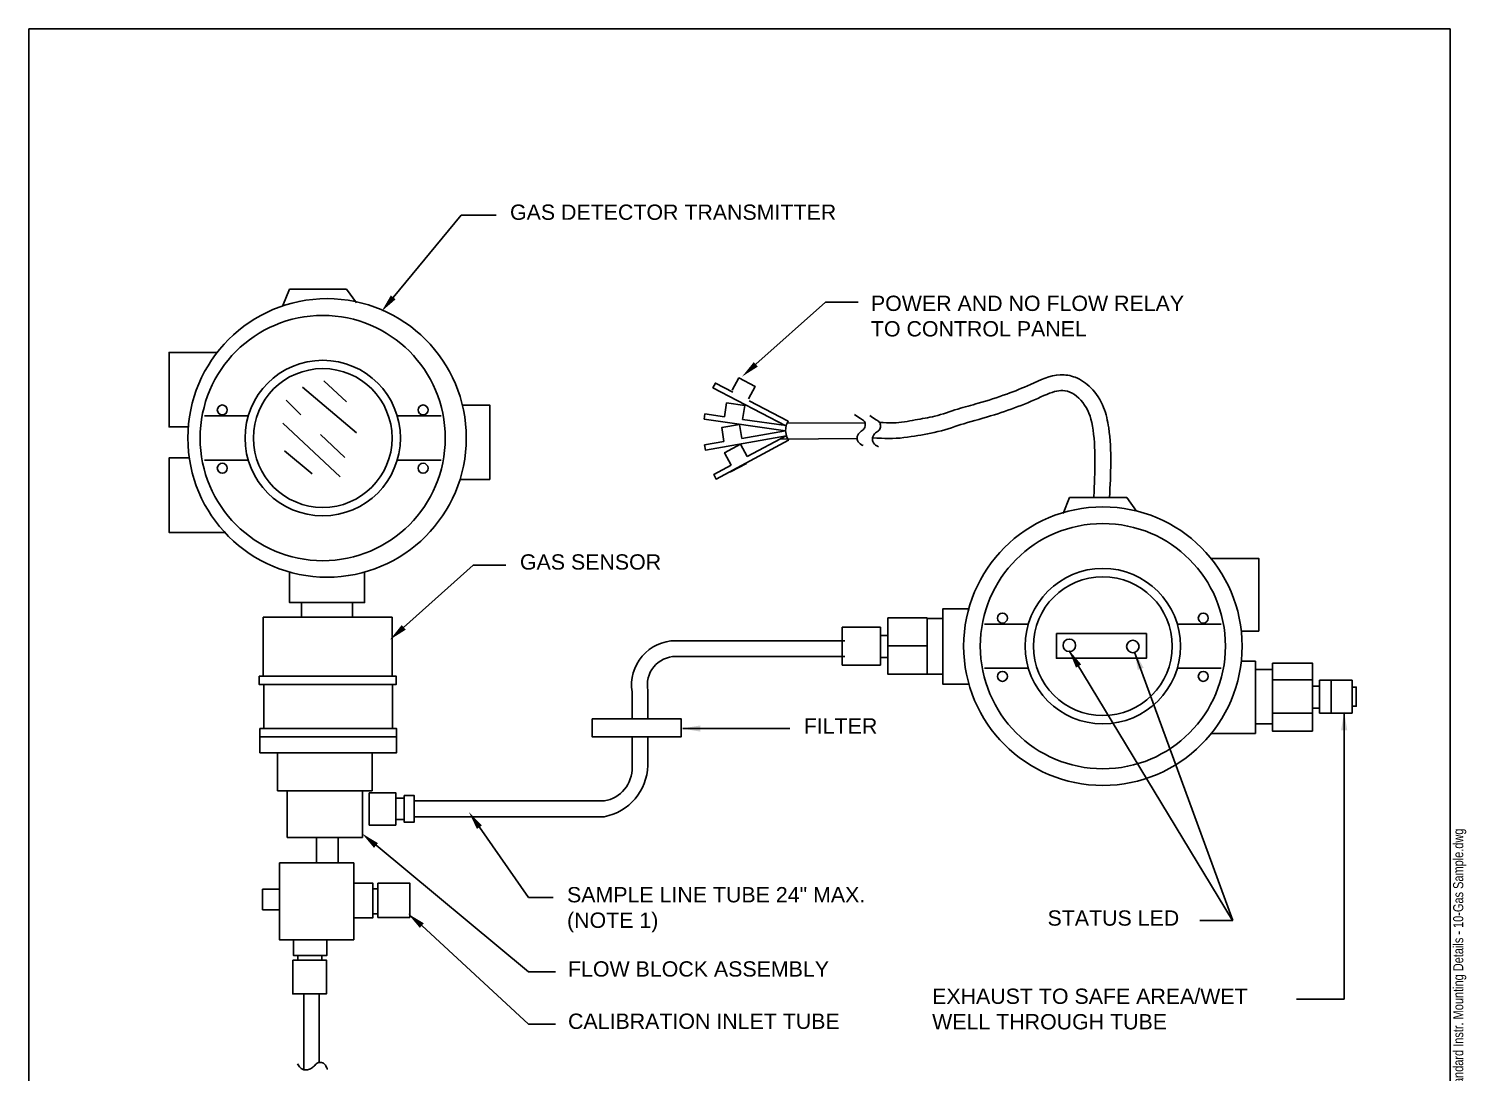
# Model space of a CAD drawing. Header units: millimetres. Extents: x 20 to 208, y 10 to 269.
# Drawn here: x 20 to 208.1, y 132.5 to 269 of the extents above; entities that cross this region are included whole.
import ezdxf

# ---------------------------------------------------------------- set-up
doc = ezdxf.new("R2010")
doc.units = ezdxf.units.MM
doc.header["$MEASUREMENT"] = 0
for name, color, linetype in [('BBATXT', 7, 'CONTINUOUS'), ('C-B-TITLE', 7, 'CONTINUOUS'), ('G-ANNO-SYMB', 5, 'CONTINUOUS')]:
    doc.layers.add(name, color=color, linetype=linetype)
doc.layers.add('N-ANNO-TEXT', color=2, linetype='CONTINUOUS', lineweight=25)
doc.layers.add('N-INST', color=4, linetype='CONTINUOUS', lineweight=25)
doc.styles.add('_CGS_2-5_NOTES', font='arial.ttf', dxfattribs={"height": 2.5})
doc.styles.add('FILENAME', font='ARIALN.TTF', dxfattribs={"width": 0.95, "height": 2.5})

# ---------------------------------------------------------------- blocks, each defined once
blk = doc.blocks.new('FILE NAME')
at = {"layer": 'C-B-TITLE', "insert": (360.99, 526.17), "char_height": 2.5, "attachment_point": 1, "style": 'FILENAME'}
blk.add_mtext('P:\\\\60318223\\\\500-Deliverables\\\\508-GIS-FIA-STD-CAD Final (Closeout) Issuance\\\\3 - SCIS Design Standards\\\\SCIS Design Standard Manual and Appendices Files\\\\Appendix D-6, A2463-10 Standard Instr. Mounting Details - 10-Gas Sample.dwg', dxfattribs=at)

msp = doc.modelspace()

# ---------------------------------------------------------------- linework, layer by layer
at = {"layer": 'G-ANNO-SYMB'}
for p, q in [((20, 269), (20, 10)), ((206, 269), (20, 269)), ((206, 10), (206, 269))]:
    msp.add_line(p, q, dxfattribs=at)
at = {"layer": 'N-ANNO-TEXT'}
for p, q in [((67.69, 233.86), (76.6, 244.6)), ((76.6, 244.6), (81.16, 244.6)), ((115.14, 225.11), (124.25, 233.24)), ((124.25, 233.24), (128.54, 233.24)), ((69.06, 190.7), (78.17, 198.84)), ((78.17, 198.84), (82.45, 198.84)), ((156.16, 187.63), (177.51, 152.35)), ((164.72, 187.47), (177.55, 152.35)), ((192.12, 179.58), (192.12, 142.09)), ((105.58, 177.46), (119.6, 177.46)), ((78.98, 164.57), (85.41, 155.38)), ((65.45, 162.2), (85.41, 145.67)), ((85.41, 155.38), (88.62, 155.38)), ((71.45, 151.72), (85.41, 138.82)), ((173.25, 152.35), (177.55, 152.35)), ((85.41, 145.67), (88.92, 145.67)), ((185.91, 142.09), (192.12, 142.09)), ((85.41, 138.82), (88.92, 138.82))]:
    msp.add_line(p, q, dxfattribs=at)
for points in [[(128.07, 218.54), (128.83, 218.03), (129.35, 217.65), (129.46, 217.19), (129.28, 216.66), (128.83, 216.28), (128.42, 215.69), (128.45, 215.16), (128.96, 214.59), (129.2, 214.48)], [(130.07, 218.4), (130.82, 217.89), (131.35, 217.51), (131.46, 217.05), (131.28, 216.52), (130.82, 216.14), (130.42, 215.55), (130.45, 215.01), (130.96, 214.45), (131.2, 214.34)], [(55.18, 133.61), (55.35, 133.34), (55.5, 133.16), (55.64, 133.03), (55.81, 132.91), (56.23, 132.84), (56.72, 132.91), (57.23, 133.23), (57.63, 133.61), (57.91, 133.79), (58.18, 133.8), (58.66, 133.62), (58.83, 133.44), (59.03, 133), (59.08, 132.88)]]:
    msp.add_spline(points, degree=3, dxfattribs=at)
for points in [[(67.38, 234.12), (66.16, 232.02), (68, 233.61)], [(114.88, 225.4), (113.35, 223.51), (115.41, 224.81)], [(68.8, 191), (67.27, 189.1), (69.33, 190.4)], [(157.04, 185.44), (157.73, 185.86), (156.12, 187.73)], [(165.13, 185.14), (165.89, 185.41), (164.7, 187.57)], [(191.73, 177.25), (192.54, 177.25), (192.14, 179.68)], [(107.9, 177.07), (107.9, 177.88), (105.47, 177.48)], [(78.65, 164.34), (77.6, 166.54), (79.3, 164.8)], [(65.18, 161.87), (63.62, 163.74), (65.7, 162.48)], [(71.18, 151.4), (69.62, 153.26), (71.7, 152)]]:
    msp.add_solid(points, dxfattribs=at)
at = {"layer": 'N-INST', "lineweight": -2}
for p, q in [((54.12, 234.93), (53.26, 232.79)), ((61.6, 234.93), (54.12, 234.93)), ((61.6, 234.93), (62.88, 233.14)), ((55.83, 222.12), (62.88, 216.14)), ((58.6, 222.97), (61.6, 220.2)), ((53.69, 220.41), (55.61, 218.49)), ((48.72, 218.36), (42.98, 218.36)), ((68.23, 218.36), (73.96, 218.36)), ((53.26, 217.42), (60.74, 210.38)), ((58.18, 215.93), (61.38, 212.94)), ((48.72, 212.58), (42.98, 212.58)), ((53.48, 213.79), (57.11, 210.8)), ((68.23, 212.58), (73.96, 212.58)), ((156.21, 207.71), (155.35, 205.58)), ((163.69, 207.71), (156.21, 207.71)), ((163.69, 207.71), (164.98, 205.92)), ((150.81, 191.14), (145.08, 191.14)), ((170.32, 191.14), (176.05, 191.14)), ((150.81, 185.37), (145.08, 185.37)), ((170.32, 185.37), (176.05, 185.37))]:
    msp.add_line(p, q, dxfattribs=at)
at = {"layer": 'N-INST'}
for points in [[(40.87, 216.92), (38.37, 216.92), (38.37, 226.67), (44.65, 226.67)], [(114.26, 220.34), (119.38, 217.67), (119.06, 217.06), (109.53, 222.05), (109.85, 222.65), (112.15, 221.45)], [(112.06, 221.72), (112.93, 223.34), (115.04, 222.23), (114.17, 220.61)], [(76.74, 219.79), (80.32, 219.79), (80.32, 210.05), (76.43, 210.05)], [(113.42, 217.91), (119.13, 217.09), (119.03, 216.41), (108.39, 217.95), (108.49, 218.63), (111.05, 218.26)], [(111.05, 218.26), (111.33, 220.07), (113.69, 219.73), (113.42, 217.91)], [(113.33, 215.43), (119.02, 216.43), (119.14, 215.76), (108.55, 213.9), (108.43, 214.57), (110.98, 215.02)], [(110.98, 215.02), (110.68, 216.83), (113.03, 217.24), (113.33, 215.43)], [(129.39, 217.46), (119.21, 217.4)], [(114.01, 213.05), (119.1, 215.77), (119.42, 215.17), (109.95, 210.1), (109.63, 210.7), (111.91, 211.92)], [(111.91, 211.92), (111.06, 213.55), (113.16, 214.67), (114.01, 213.05)], [(128.4, 215.39), (118.28, 215.33)], [(45.64, 203.12), (38.37, 203.12), (38.37, 212.86), (41, 212.86)], [(113.93, 212.16), (113.93, 212.16), (111.83, 211.04), (111.82, 211.04)], [(174.72, 199.73), (180.95, 199.73), (180.95, 190.22), (178.68, 190.22)], [(63.94, 197.93), (63.94, 193.95), (54.13, 193.95), (54.13, 197.93)], [(143.03, 183.28), (139.6, 183.28), (139.6, 193.13), (143.01, 193.13)], [(137.56, 188.27), (132.41, 188.27)], [(174.76, 176.84), (180.53, 176.84), (180.53, 186.27), (178.67, 186.27)], [(187.98, 183.85), (182.75, 183.85)], [(190.43, 183.78), (190.43, 179.49)], [(187.98, 179.49), (182.75, 179.49)], [(55.98, 142.76), (55.98, 132.84)], [(57.99, 142.76), (57.99, 133.8)]]:
    msp.add_lwpolyline(points, dxfattribs=at)
for points in [[(55.7, 193.95), (62.38, 193.95), (62.38, 192.03), (55.7, 192.03)], [(50.69, 192.03), (67.54, 192.03), (67.54, 184.34), (50.69, 184.34)], [(132.41, 191.95), (137.56, 191.95), (137.56, 184.59), (132.41, 184.59)], [(126.45, 190.73), (131.46, 190.73), (131.46, 185.77), (126.45, 185.77)], [(137.56, 191.86), (139.6, 191.86), (139.6, 184.59), (137.56, 184.59)], [(131.46, 189.65), (132.41, 189.65), (132.41, 186.76), (131.46, 186.76)], [(154.48, 189.89), (166.25, 189.89), (166.25, 186.67), (154.48, 186.67)], [(180.53, 185.2), (182.75, 185.2), (182.75, 178.11), (180.53, 178.11)], [(182.75, 186.03), (187.98, 186.03), (187.98, 177.14), (182.75, 177.14)], [(50.16, 184.34), (68.06, 184.34), (68.06, 183.23), (50.16, 183.23)], [(50.76, 183.23), (67.61, 183.23), (67.61, 177.47), (50.76, 177.47)], [(187.98, 183.02), (188.91, 183.02), (188.91, 180.12), (187.98, 180.12)], [(188.91, 183.78), (193.17, 183.78), (193.17, 179.49), (188.91, 179.49)], [(193.17, 182.89), (193.72, 182.89), (193.72, 180.39), (193.17, 180.39)], [(93.75, 178.76), (105.37, 178.76), (105.37, 176.37), (93.75, 176.37)], [(50.24, 177.47), (68.14, 177.47), (68.14, 176.37), (50.24, 176.37)], [(50.24, 176.37), (68.14, 176.37), (68.14, 174.31), (50.24, 174.31)], [(52.56, 174.31), (64.92, 174.31), (64.92, 169.33), (52.56, 169.33)], [(53.82, 169.33), (63.66, 169.33), (63.66, 163.23), (53.82, 163.23)], [(64.56, 169.08), (68.03, 169.08), (68.03, 164.85), (64.56, 164.85)], [(68.03, 168.37), (69.13, 168.37), (69.13, 165.56), (68.03, 165.56)], [(69.13, 168.73), (70.42, 168.73), (70.42, 165.21), (69.13, 165.21)], [(57.66, 163.23), (60.5, 163.23), (60.5, 159.89), (57.66, 159.89)], [(52.8, 159.89), (62.52, 159.89), (62.52, 149.84), (52.8, 149.84)], [(50.59, 156.46), (52.8, 156.46), (52.8, 153.77), (50.59, 153.77)], [(62.52, 157.24), (65.03, 157.24), (65.03, 152.72), (62.52, 152.72)], [(65.03, 156.52), (65.7, 156.52), (65.7, 153.25), (65.03, 153.25)], [(65.7, 157.24), (69.89, 157.24), (69.89, 152.77), (65.7, 152.77)], [(54.63, 149.84), (59.01, 149.84), (59.01, 147.81), (54.63, 147.81)], [(54.54, 147.18), (58.96, 147.18), (58.96, 142.76), (54.54, 142.76)], [(55.21, 147.81), (58.34, 147.81), (58.34, 147.18), (55.21, 147.18)]]:
    msp.add_lwpolyline(points, close=True, dxfattribs=at)
for points in [[(126.78, 188.96), (104.66, 188.96, 0.461274), (98.96, 182.28), (98.96, 178.76)], [(126.78, 186.9), (104.66, 186.9, 0.473189), (101.02, 182.46), (101.02, 178.76)], [(70.42, 165.94), (95.32, 165.94, 0.348959), (101.02, 172.62), (101.02, 176.37)], [(70.42, 168), (95.32, 168, 0.37553), (98.96, 172.44), (98.96, 176.37)]]:
    msp.add_lwpolyline(points, format="xyb", dxfattribs=at)
at = {"layer": 'N-INST', "lineweight": -2}
for centre, radius in [((59.04, 215.48), 18.22), ((58.47, 215.47), 16.04), ((58.47, 215.47), 10.17), ((58.47, 215.47), 9.08), ((45.33, 219.14), 0.653), ((71.61, 219.14), 0.653), ((45.33, 211.52), 0.653), ((71.61, 211.52), 0.653), ((160.56, 188.25), 18.22), ((160.56, 188.25), 16.04), ((160.56, 188.25), 10.17), ((160.56, 188.25), 9.08), ((147.42, 191.92), 0.653), ((173.7, 191.92), 0.653), ((147.42, 184.3), 0.653), ((173.7, 184.3), 0.653)]:
    msp.add_circle(centre, radius, dxfattribs=at)
at = {"layer": 'N-INST'}
for centre in [(156.17, 188.35), (164.49, 188.21)]:
    msp.add_circle(centre, 0.817, dxfattribs=at)
msp.add_spline([(161.43, 207.71), (161.32, 216.8), (160.66, 219.48), (158.97, 222.04), (156.95, 223.41), (154.98, 223.74), (151.09, 222.48), (147.98, 221.22), (144.26, 220.02), (141.58, 219.26), (138.57, 218.33), (136, 217.84), (133.16, 217.45), (131.35, 217.51)], degree=3, dxfattribs=at)
msp.add_open_spline([(159.37, 207.82), (159.54, 211.05), (159.68, 214.24), (158.98, 218.29), (158.61, 219.26), (157.27, 220.95), (156.46, 221.52), (154.9, 221.76), (154.22, 221.59), (152.24, 220.76), (151.03, 220.19), (148.72, 219.29), (147.56, 218.88), (145.01, 218.08), (143.61, 217.72), (141.34, 217.03), (140.23, 216.61), (137.71, 216), (136.64, 215.85), (134.27, 215.45), (132.77, 215.36), (131.46, 215.44), (131.34, 215.44), (130.42, 215.5)], degree=3, knots=[0, 0, 0, 0, 0.234878, 0.234878, 0.34095, 0.34095, 0.447021, 0.447021, 0.533746, 0.533746, 0.620471, 0.620471, 0.707196, 0.707196, 0.808076, 0.808076, 0.89128, 0.89128, 0.974484, 0.974484, 1.057688, 1.057688, 1.066106, 1.066106, 1.066106, 1.066106], dxfattribs=at)

# ---------------------------------------------------------------- block references
at = {"layer": 'BBATXT', "xscale": 0.7273500000000013, "yscale": 0.5273499999999984, "zscale": 0.6273500000000001, "rotation": 90}
msp.add_blockref('FILE NAME', (483.88, -252.4), dxfattribs=at)

# ---------------------------------------------------------------- texts
at = {"layer": 'N-ANNO-TEXT', "char_height": 2, "attachment_point": 1, "style": '_CGS_2-5_NOTES'}
for s, insert, width in [('GAS DETECTOR TRANSMITTER', (82.98, 246.01), 59.3057), ('POWER AND NO FLOW RELAY\\PTO CONTROL PANEL', (130.21, 234.09), 59.3057), ('GAS SENSOR', (84.28, 200.26), 59.3057), ('FILTER', (121.42, 178.82), 59.3057), ('SAMPLE LINE TUBE 24" MAX.\\P(NOTE 1)', (90.44, 156.74), 59.3057), ('STATUS LED', (153.32, 153.69), 59.3057), ('FLOW BLOCK ASSEMBLY', (90.57, 147.03), 59.3057), ('EXHAUST TO SAFE AREA/WET WELL THROUGH TUBE', (138.22, 143.46), 46.036), ('CALIBRATION INLET TUBE', (90.57, 140.19), 59.3057)]:
    msp.add_mtext(s, dxfattribs=dict(at, insert=insert, width=width))

doc.saveas('drawing.dxf')
